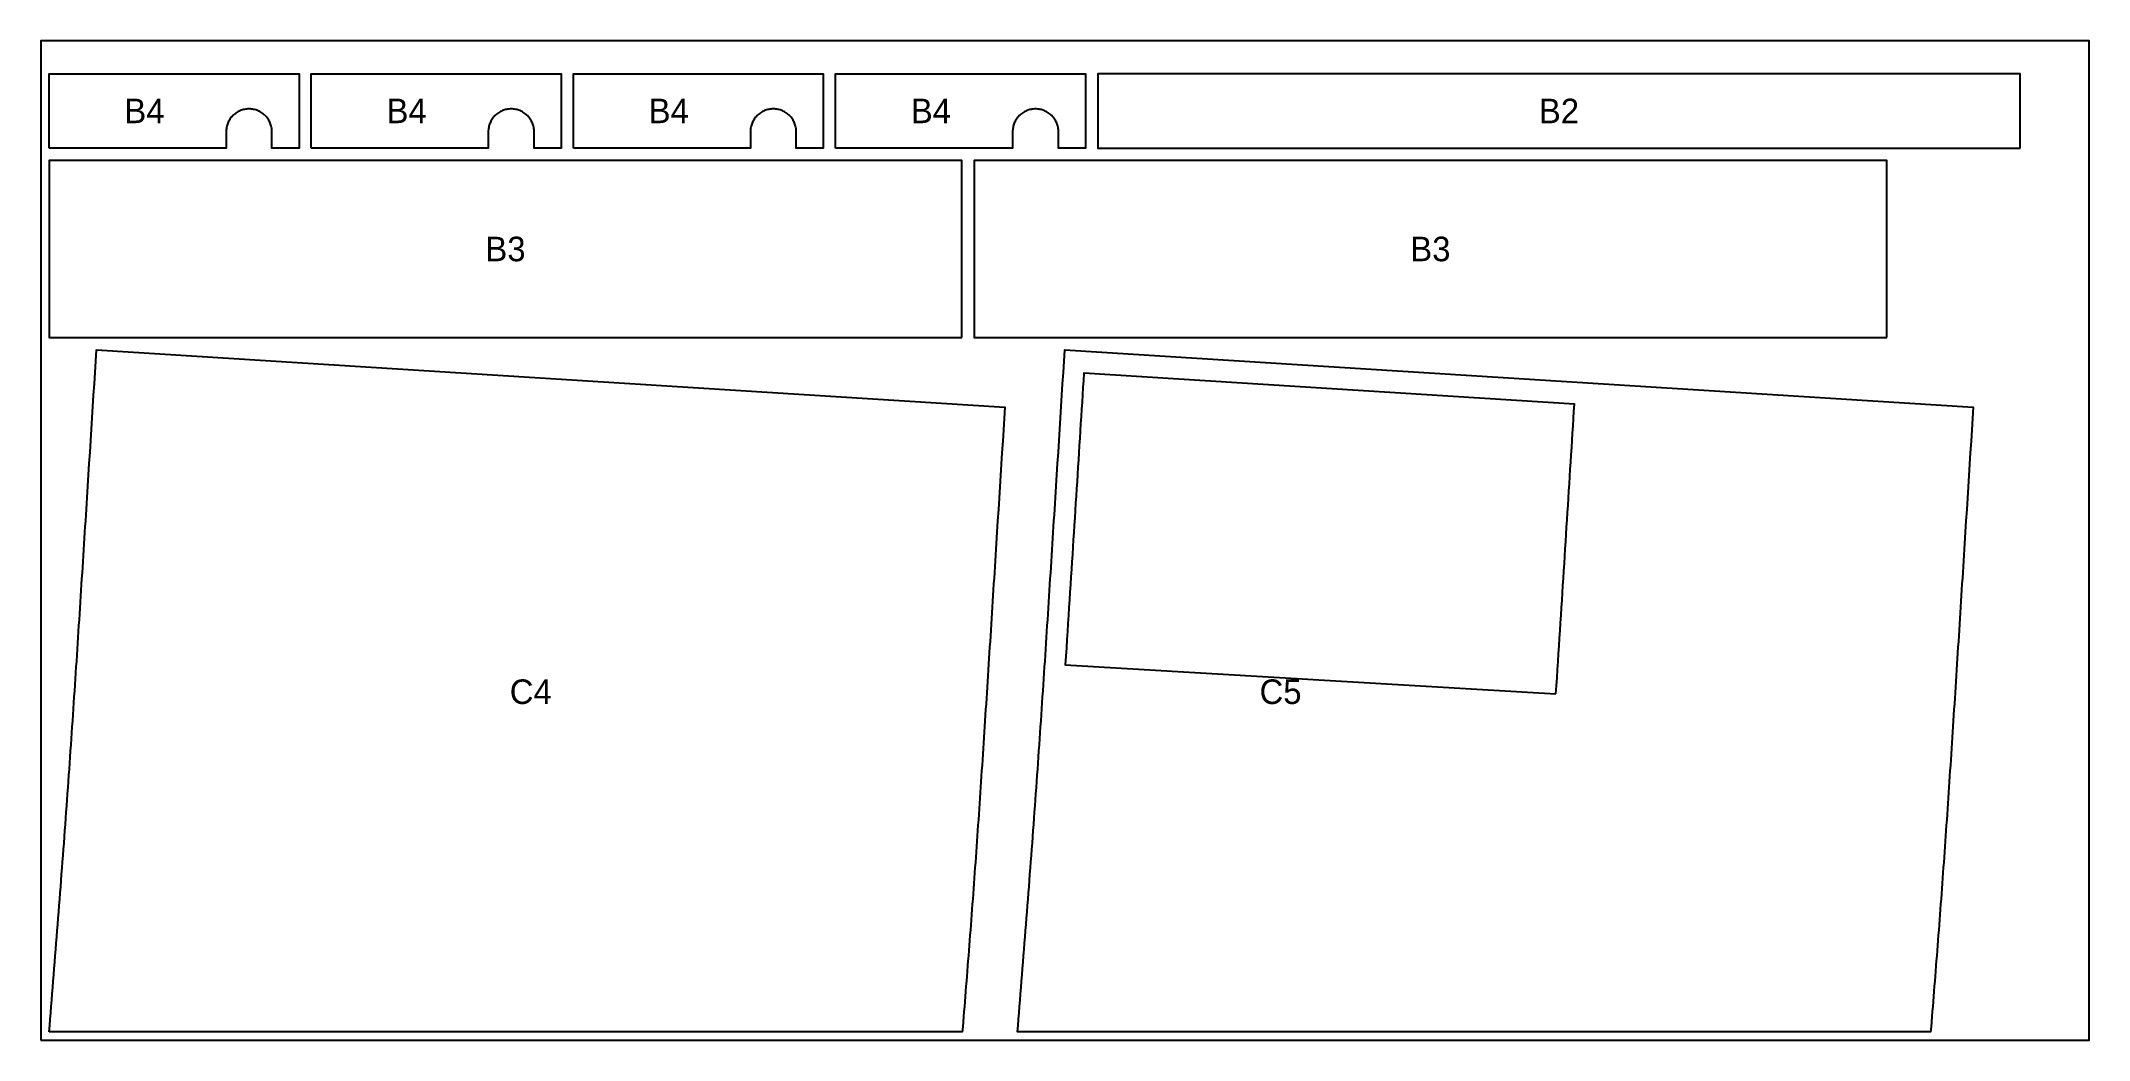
# Model space of a CAD drawing. Header units: millimetres. Extents: x 0 to 2500, y 0 to 1220.
import ezdxf
from ezdxf.enums import TextEntityAlignment as Align

# ---------------------------------------------------------------- set-up
doc = ezdxf.new("R2010")
doc.units = ezdxf.units.MM
for name, color, linetype in [('DECOUPE', 1, 'Continuous'), ('PANNEAU', 8, 'Continuous'), ('REPERES', 5, 'Continuous')]:
    doc.layers.add(name, color=color, linetype=linetype)

msp = doc.modelspace()

# ---------------------------------------------------------------- linework, layer by layer
at = {"layer": 'DECOUPE'}
for points in [[(10, 1089), (10, 1180), (315, 1180), (315, 1089), (282, 1089), (282, 1109), (281.97, 1110.37), (281.87, 1111.74), (281.7, 1113.11), (281.46, 1114.46), (281.16, 1115.8), (280.79, 1117.13), (280.36, 1118.43), (279.87, 1119.72), (279.31, 1120.97), (278.69, 1122.2), (278.02, 1123.39), (277.28, 1124.56), (276.49, 1125.68), (275.64, 1126.76), (274.75, 1127.8), (273.8, 1128.8), (272.8, 1129.75), (271.76, 1130.64), (270.68, 1131.49), (269.56, 1132.28), (268.39, 1133.02), (267.2, 1133.69), (265.97, 1134.31), (264.72, 1134.87), (263.43, 1135.36), (262.13, 1135.79), (260.8, 1136.16), (259.46, 1136.46), (258.11, 1136.7), (256.74, 1136.87), (255.37, 1136.97), (254, 1137), (252.63, 1136.97), (251.26, 1136.87), (249.89, 1136.7), (248.54, 1136.46), (247.2, 1136.16), (245.87, 1135.79), (244.57, 1135.36), (243.28, 1134.87), (242.03, 1134.31), (240.8, 1133.69), (239.61, 1133.02), (238.44, 1132.28), (237.32, 1131.49), (236.24, 1130.64), (235.2, 1129.75), (234.2, 1128.8), (233.25, 1127.8), (232.36, 1126.76), (231.51, 1125.68), (230.72, 1124.56), (229.98, 1123.39), (229.31, 1122.2), (228.69, 1120.97), (228.13, 1119.72), (227.64, 1118.43), (227.21, 1117.13), (226.84, 1115.8), (226.54, 1114.46), (226.3, 1113.11), (226.13, 1111.74), (226.03, 1110.37), (226, 1109), (226, 1089)], [(330, 1089), (330, 1180), (635, 1180), (635, 1089), (602, 1089), (602, 1109), (601.97, 1110.37), (601.87, 1111.74), (601.7, 1113.11), (601.46, 1114.46), (601.16, 1115.8), (600.79, 1117.13), (600.36, 1118.43), (599.87, 1119.72), (599.31, 1120.97), (598.69, 1122.2), (598.02, 1123.39), (597.28, 1124.56), (596.49, 1125.68), (595.64, 1126.76), (594.75, 1127.8), (593.8, 1128.8), (592.8, 1129.75), (591.76, 1130.64), (590.68, 1131.49), (589.56, 1132.28), (588.39, 1133.02), (587.2, 1133.69), (585.97, 1134.31), (584.72, 1134.87), (583.43, 1135.36), (582.13, 1135.79), (580.8, 1136.16), (579.46, 1136.46), (578.11, 1136.7), (576.74, 1136.87), (575.37, 1136.97), (574, 1137), (572.63, 1136.97), (571.26, 1136.87), (569.89, 1136.7), (568.54, 1136.46), (567.2, 1136.16), (565.87, 1135.79), (564.57, 1135.36), (563.28, 1134.87), (562.03, 1134.31), (560.8, 1133.69), (559.61, 1133.02), (558.44, 1132.28), (557.32, 1131.49), (556.24, 1130.64), (555.2, 1129.75), (554.2, 1128.8), (553.25, 1127.8), (552.36, 1126.76), (551.51, 1125.68), (550.72, 1124.56), (549.98, 1123.39), (549.31, 1122.2), (548.69, 1120.97), (548.13, 1119.72), (547.64, 1118.43), (547.21, 1117.13), (546.84, 1115.8), (546.54, 1114.46), (546.3, 1113.11), (546.13, 1111.74), (546.03, 1110.37), (546, 1109), (546, 1089)], [(650, 1089), (650, 1180), (955, 1180), (955, 1089), (922, 1089), (922, 1109), (921.97, 1110.37), (921.87, 1111.74), (921.7, 1113.11), (921.46, 1114.46), (921.16, 1115.8), (920.79, 1117.13), (920.36, 1118.43), (919.87, 1119.72), (919.31, 1120.97), (918.69, 1122.2), (918.02, 1123.39), (917.28, 1124.56), (916.49, 1125.68), (915.64, 1126.76), (914.75, 1127.8), (913.8, 1128.8), (912.8, 1129.75), (911.76, 1130.64), (910.68, 1131.49), (909.56, 1132.28), (908.39, 1133.02), (907.2, 1133.69), (905.97, 1134.31), (904.72, 1134.87), (903.43, 1135.36), (902.13, 1135.79), (900.8, 1136.16), (899.46, 1136.46), (898.11, 1136.7), (896.74, 1136.87), (895.37, 1136.97), (894, 1137), (892.63, 1136.97), (891.26, 1136.87), (889.89, 1136.7), (888.54, 1136.46), (887.2, 1136.16), (885.87, 1135.79), (884.57, 1135.36), (883.28, 1134.87), (882.03, 1134.31), (880.8, 1133.69), (879.61, 1133.02), (878.44, 1132.28), (877.32, 1131.49), (876.24, 1130.64), (875.2, 1129.75), (874.2, 1128.8), (873.25, 1127.8), (872.36, 1126.76), (871.51, 1125.68), (870.72, 1124.56), (869.98, 1123.39), (869.31, 1122.2), (868.69, 1120.97), (868.13, 1119.72), (867.64, 1118.43), (867.21, 1117.13), (866.84, 1115.8), (866.54, 1114.46), (866.3, 1113.11), (866.13, 1111.74), (866.03, 1110.37), (866, 1109), (866, 1089)], [(970, 1089), (970, 1180), (1275, 1180), (1275, 1089), (1242, 1089), (1242, 1109), (1241.97, 1110.37), (1241.87, 1111.74), (1241.7, 1113.11), (1241.46, 1114.46), (1241.16, 1115.8), (1240.79, 1117.13), (1240.36, 1118.43), (1239.87, 1119.72), (1239.31, 1120.97), (1238.69, 1122.2), (1238.02, 1123.39), (1237.28, 1124.56), (1236.49, 1125.68), (1235.64, 1126.76), (1234.75, 1127.8), (1233.8, 1128.8), (1232.8, 1129.75), (1231.76, 1130.64), (1230.68, 1131.49), (1229.56, 1132.28), (1228.39, 1133.02), (1227.2, 1133.69), (1225.97, 1134.31), (1224.72, 1134.87), (1223.43, 1135.36), (1222.13, 1135.79), (1220.8, 1136.16), (1219.46, 1136.46), (1218.11, 1136.7), (1216.74, 1136.87), (1215.37, 1136.97), (1214, 1137), (1212.63, 1136.97), (1211.26, 1136.87), (1209.89, 1136.7), (1208.54, 1136.46), (1207.2, 1136.16), (1205.87, 1135.79), (1204.57, 1135.36), (1203.28, 1134.87), (1202.03, 1134.31), (1200.8, 1133.69), (1199.61, 1133.02), (1198.44, 1132.28), (1197.32, 1131.49), (1196.24, 1130.64), (1195.2, 1129.75), (1194.2, 1128.8), (1193.25, 1127.8), (1192.36, 1126.76), (1191.51, 1125.68), (1190.72, 1124.56), (1189.98, 1123.39), (1189.31, 1122.2), (1188.69, 1120.97), (1188.13, 1119.72), (1187.64, 1118.43), (1187.21, 1117.13), (1186.84, 1115.8), (1186.54, 1114.46), (1186.3, 1113.11), (1186.13, 1111.74), (1186.03, 1110.37), (1186, 1109), (1186, 1089)], [(2416, 1089), (2416, 1180), (1290, 1180), (1290, 1089)], [(1124, 858), (1124, 1074), (10, 1074), (10, 858)], [(2253, 858), (2253, 1074), (1139, 1074), (1139, 858)], [(10, 10), (10.63, 17.74), (11.25, 25.48), (11.88, 33.22), (12.51, 40.96), (13.13, 48.7), (13.76, 56.43), (14.38, 64.17), (15, 71.9), (15.62, 79.62), (16.24, 87.35), (16.86, 95.07), (17.47, 102.78), (18.09, 110.49), (18.7, 118.2), (19.31, 125.9), (19.92, 133.6), (20.52, 141.29), (21.12, 148.97), (21.72, 156.65), (22.32, 164.31), (22.92, 171.98), (23.51, 179.63), (24.1, 187.28), (24.68, 194.92), (25.26, 202.54), (25.84, 210.17), (26.42, 217.78), (26.99, 225.38), (27.56, 232.97), (28.13, 240.56), (28.69, 248.13), (29.25, 255.69), (29.81, 263.24), (30.36, 270.79), (30.91, 278.32), (31.46, 285.84), (32, 293.35), (32.54, 300.84), (33.07, 308.33), (33.61, 315.8), (34.13, 323.27), (34.66, 330.72), (35.18, 338.16), (35.7, 345.59), (36.22, 353), (36.73, 360.41), (37.24, 367.8), (37.75, 375.18), (38.25, 382.55), (38.75, 389.9), (39.25, 397.25), (39.74, 404.58), (40.24, 411.9), (40.73, 419.21), (41.21, 426.51), (41.7, 433.8), (42.18, 441.07), (42.66, 448.34), (43.14, 455.59), (43.61, 462.83), (44.08, 470.06), (44.55, 477.28), (45.02, 484.5), (45.49, 491.7), (45.96, 498.89), (46.42, 506.07), (46.88, 513.24), (47.34, 520.41), (47.8, 527.56), (48.26, 534.71), (48.71, 541.85), (49.17, 548.98), (49.62, 556.1), (50.08, 563.22), (50.53, 570.33), (50.98, 577.43), (51.43, 584.53), (51.88, 591.63), (52.33, 598.71), (52.78, 605.8), (53.23, 612.87), (53.68, 619.95), (54.12, 627.02), (54.57, 634.09), (55.02, 641.15), (55.47, 648.22), (55.91, 655.28), (56.36, 662.34), (56.81, 669.4), (57.25, 676.46), (58.13, 690.32), (59.01, 704.19), (59.89, 718.06), (60.76, 731.93), (61.64, 745.8), (62.52, 759.66), (63.4, 773.53), (64.27, 787.4), (65.15, 801.27), (66.03, 815.14), (66.91, 829), (67.78, 842.87), (1176.57, 772.71), (1175.69, 758.85), (1174.81, 744.98), (1173.93, 731.11), (1173.06, 717.24), (1172.18, 703.37), (1171.3, 689.51), (1170.42, 675.64), (1169.55, 661.77), (1168.67, 647.9), (1167.79, 634.03), (1166.91, 620.17), (1166.04, 606.3), (1165.59, 599.24), (1165.14, 592.18), (1164.7, 585.12), (1164.25, 578.07), (1163.8, 571.02), (1163.36, 563.96), (1162.91, 556.92), (1162.47, 549.87), (1162.02, 542.83), (1161.57, 535.79), (1161.13, 528.76), (1160.68, 521.74), (1160.24, 514.72), (1159.79, 507.7), (1159.35, 500.7), (1158.91, 493.7), (1158.46, 486.7), (1158.02, 479.72), (1157.57, 472.74), (1157.13, 465.78), (1156.69, 458.82), (1156.24, 451.87), (1155.8, 444.94), (1155.36, 438.01), (1154.92, 431.09), (1154.47, 424.19), (1154.03, 417.3), (1153.59, 410.41), (1153.15, 403.55), (1152.71, 396.69), (1152.26, 389.85), (1151.82, 383.02), (1151.38, 376.2), (1150.94, 369.4), (1150.49, 362.61), (1150.05, 355.83), (1149.61, 349.07), (1149.16, 342.32), (1148.72, 335.59), (1148.27, 328.87), (1147.83, 322.17), (1147.38, 315.48), (1146.94, 308.81), (1146.49, 302.16), (1146.04, 295.51), (1145.59, 288.89), (1145.15, 282.28), (1144.7, 275.68), (1144.25, 269.1), (1143.79, 262.54), (1143.34, 255.99), (1142.89, 249.45), (1142.43, 242.94), (1141.98, 236.43), (1141.52, 229.94), (1141.06, 223.47), (1140.6, 217.01), (1140.14, 210.57), (1139.68, 204.14), (1139.21, 197.72), (1138.75, 191.32), (1138.28, 184.93), (1137.81, 178.55), (1137.34, 172.19), (1136.87, 165.84), (1136.4, 159.5), (1135.93, 153.18), (1135.45, 146.86), (1134.97, 140.56), (1134.49, 134.27), (1134.01, 127.99), (1133.53, 121.71), (1133.05, 115.45), (1132.56, 109.2), (1132.07, 102.96), (1131.59, 96.72), (1131.1, 90.49), (1130.61, 84.27), (1130.11, 78.06), (1129.62, 71.85), (1129.13, 65.65), (1128.63, 59.45), (1128.13, 53.26), (1127.64, 47.07), (1127.14, 40.89), (1126.64, 34.71), (1126.14, 28.53), (1125.64, 22.35), (1125.14, 16.18), (1124.64, 10)], [(1192.63, 17.74), (1193.25, 25.48), (1193.88, 33.22), (1194.51, 40.96), (1195.13, 48.7), (1195.76, 56.43), (1196.38, 64.17), (1197, 71.9), (1197.62, 79.62), (1198.24, 87.35), (1198.86, 95.07), (1199.47, 102.78), (1200.09, 110.49), (1200.7, 118.2), (1201.31, 125.9), (1201.92, 133.6), (1202.52, 141.29), (1203.12, 148.97), (1203.72, 156.65), (1204.32, 164.31), (1204.92, 171.98), (1205.51, 179.63), (1206.1, 187.28), (1206.68, 194.92), (1207.26, 202.54), (1207.84, 210.17), (1208.42, 217.78), (1208.99, 225.38), (1209.56, 232.97), (1210.13, 240.56), (1210.69, 248.13), (1211.25, 255.69), (1211.81, 263.24), (1212.36, 270.79), (1212.91, 278.32), (1213.46, 285.84), (1214, 293.35), (1214.54, 300.84), (1215.07, 308.33), (1215.61, 315.8), (1216.13, 323.27), (1216.66, 330.72), (1217.18, 338.16), (1217.7, 345.59), (1218.22, 353), (1218.73, 360.41), (1219.24, 367.8), (1219.75, 375.18), (1220.25, 382.55), (1220.75, 389.9), (1221.25, 397.25), (1221.74, 404.58), (1222.24, 411.9), (1222.73, 419.21), (1223.21, 426.51), (1223.7, 433.8), (1224.18, 441.07), (1224.66, 448.34), (1225.14, 455.59), (1225.61, 462.83), (1226.08, 470.06), (1226.55, 477.28), (1227.02, 484.5), (1227.49, 491.7), (1227.96, 498.89), (1228.42, 506.07), (1228.88, 513.24), (1229.34, 520.41), (1229.8, 527.56), (1230.26, 534.71), (1230.71, 541.85), (1231.17, 548.98), (1231.62, 556.1), (1232.08, 563.22), (1232.53, 570.33), (1232.98, 577.43), (1233.43, 584.53), (1233.88, 591.63), (1234.33, 598.71), (1234.78, 605.8), (1235.23, 612.87), (1235.68, 619.95), (1236.12, 627.02), (1236.57, 634.09), (1237.02, 641.15), (1237.47, 648.22), (1237.91, 655.28), (1238.36, 662.34), (1238.81, 669.4), (1239.25, 676.46), (1240.13, 690.32), (1241.01, 704.19), (1241.89, 718.06), (1242.76, 731.93), (1243.64, 745.8), (1244.52, 759.66), (1245.4, 773.53), (1246.27, 787.4), (1247.15, 801.27), (1248.03, 815.14), (1248.91, 829), (1249.78, 842.87), (2358.57, 772.71), (2357.69, 758.85), (2356.81, 744.98), (2355.93, 731.11), (2355.06, 717.24), (2354.18, 703.37), (2353.3, 689.51), (2352.42, 675.64), (2351.55, 661.77), (2350.67, 647.9), (2349.79, 634.03), (2348.91, 620.17), (2348.04, 606.3), (2347.59, 599.24), (2347.14, 592.18), (2346.7, 585.12), (2346.25, 578.07), (2345.8, 571.02), (2345.36, 563.96), (2344.91, 556.92), (2344.47, 549.87), (2344.02, 542.83), (2343.57, 535.79), (2343.13, 528.76), (2342.68, 521.74), (2342.24, 514.72), (2341.79, 507.7), (2341.35, 500.7), (2340.91, 493.7), (2340.46, 486.7), (2340.02, 479.72), (2339.57, 472.74), (2339.13, 465.78), (2338.69, 458.82), (2338.24, 451.87), (2337.8, 444.94), (2337.36, 438.01), (2336.92, 431.09), (2336.47, 424.19), (2336.03, 417.3), (2335.59, 410.41), (2335.15, 403.55), (2334.71, 396.69), (2334.26, 389.85), (2333.82, 383.02), (2333.38, 376.2), (2332.94, 369.4), (2332.49, 362.61), (2332.05, 355.83), (2331.61, 349.07), (2331.16, 342.32), (2330.72, 335.59), (2330.27, 328.87), (2329.83, 322.17), (2329.38, 315.48), (2328.94, 308.81), (2328.49, 302.16), (2328.04, 295.51), (2327.59, 288.89), (2327.15, 282.28), (2326.7, 275.68), (2326.25, 269.1), (2325.79, 262.54), (2325.34, 255.99), (2324.89, 249.45), (2324.43, 242.94), (2323.98, 236.43), (2323.52, 229.94), (2323.06, 223.47), (2322.6, 217.01), (2322.14, 210.57), (2321.68, 204.14), (2321.21, 197.72), (2320.75, 191.32), (2320.28, 184.93), (2319.81, 178.55), (2319.34, 172.19), (2318.87, 165.84), (2318.4, 159.5), (2317.93, 153.18), (2317.45, 146.86), (2316.97, 140.56), (2316.49, 134.27), (2316.01, 127.99), (2315.53, 121.71), (2315.05, 115.45), (2314.56, 109.2), (2314.07, 102.96), (2313.59, 96.72), (2313.1, 90.49), (2312.61, 84.27), (2312.11, 78.06), (2311.62, 71.85), (2311.13, 65.65), (2310.63, 59.45), (2310.13, 53.26), (2309.64, 47.07), (2309.14, 40.89), (2308.64, 34.71), (2308.14, 28.53), (2307.64, 22.35), (2307.14, 16.18), (2306.64, 10), (1192, 10)], [(1849.34, 422.6), (1850, 432.72), (1850.64, 442.68), (1851.28, 452.54), (1851.91, 462.28), (1852.53, 471.91), (1853.14, 481.46), (1853.74, 490.91), (1854.34, 500.28), (1854.93, 509.59), (1855.52, 518.82), (1856.1, 528), (1856.68, 537.12), (1857.26, 546.19), (1857.83, 555.21), (1858.4, 564.2), (1858.97, 573.15), (1859.53, 582.07), (1860.09, 590.96), (1860.65, 599.84), (1861.22, 608.69), (1861.78, 617.54), (1862.33, 626.37), (1862.89, 635.2), (1863.45, 644.03), (1864.01, 652.86), (1864.57, 661.69), (1865.13, 670.52), (1865.69, 679.34), (1866.24, 688.17), (1866.8, 697), (1867.36, 705.83), (1867.92, 714.66), (1868.48, 723.49), (1869.04, 732.32), (1869.6, 741.14), (1870.15, 749.97), (1870.71, 758.8), (1871.27, 767.63), (1871.83, 776.46), (1273.03, 814.35), (1272.47, 805.52), (1271.91, 796.69), (1271.35, 787.86), (1270.79, 779.03), (1270.24, 770.2), (1269.68, 761.38), (1269.12, 752.55), (1268.56, 743.72), (1268, 734.89), (1267.44, 726.06), (1266.88, 717.23), (1266.32, 708.4), (1265.77, 699.58), (1265.21, 690.75), (1264.65, 681.92), (1264.09, 673.09), (1263.53, 664.26), (1262.97, 655.42), (1262.41, 646.58), (1261.85, 637.71), (1261.29, 628.83), (1260.73, 619.92), (1260.16, 610.98), (1259.59, 601.99), (1259.02, 592.97), (1258.44, 583.9), (1257.86, 574.77), (1257.28, 565.57), (1256.69, 556.32), (1256.09, 546.99), (1255.49, 537.57), (1254.88, 528.06), (1254.27, 518.46), (1253.64, 508.75), (1253.01, 498.92), (1252.37, 488.97), (1251.71, 478.87), (1251.04, 468.64), (1250.36, 458.23)]]:
    msp.add_lwpolyline(points, close=True, dxfattribs=at)
at = {"layer": 'PANNEAU'}
msp.add_lwpolyline([(0, 0), (2500, 0), (2500, 1220), (0, 1220)], close=True, dxfattribs=at)

# ---------------------------------------------------------------- texts
at = {"layer": 'REPERES'}
for s, p in [('B4', (126.33, 1134.59)), ('B4', (446.33, 1134.59)), ('B4', (766.33, 1134.59)), ('B4', (1086.33, 1134.59)), ('B2', (1853, 1134.5)), ('B3', (567, 966)), ('B3', (1696, 966)), ('C4', (597.84, 425.35)), ('C5', (1513.12, 425.35))]:
    msp.add_text(s, height=30, dxfattribs=at).set_placement(p, align=Align.MIDDLE_CENTER)

doc.saveas('drawing.dxf')
